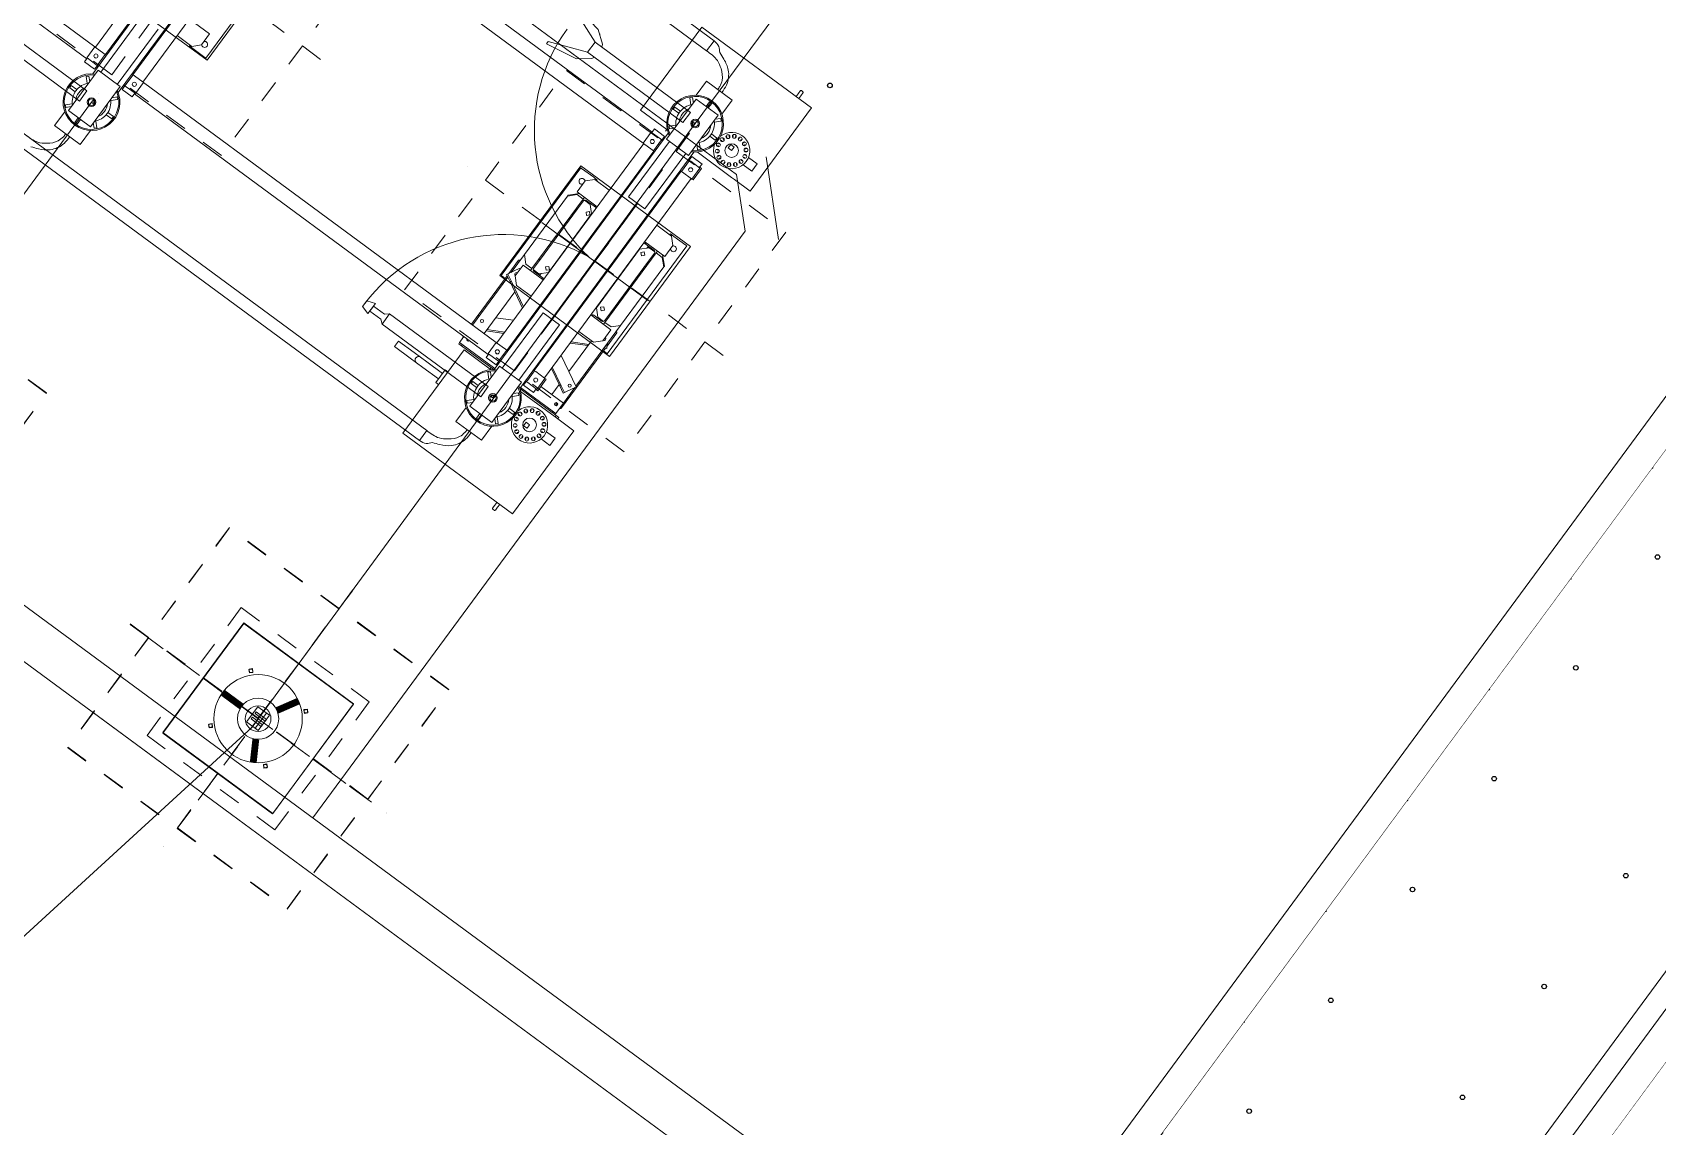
# Model space of a CAD drawing. Header units: metres. Extents: x 432095 to 435012, y 2470938 to 2473256.
# Drawn here: x 433775.65 to 433782.8, y 2471290.16 to 2471294.98 of the extents above; entities that cross this region are included whole.
import ezdxf

# ---------------------------------------------------------------- set-up
doc = ezdxf.new("R2010")
doc.units = ezdxf.units.M
doc.header["$MEASUREMENT"] = 0
doc.set_wipeout_variables(frame=1)
for name, pattern in [('MB D$0$DASHDOT', [1, 0.5, -0.25, 0, -0.25]), ('MB D$0$DASHED', [19.05, 12.7, -6.35]), ('MB D$0$HIDDEN', [0.375, 0.25, -0.125])]:
    doc.linetypes.add(name, pattern=pattern)
doc.layers.add('cong trinh tram 110kv', color=7, linetype='Continuous', lineweight=5)
doc.layers.add('MB D$0$net dut du kien lam', color=8, linetype='MB D$0$HIDDEN', lineweight=20)
doc.layers.add('MB D$0$4-Net thay', color=4, linetype='Continuous')
doc.layers.add('MB D$0$muong cap', color=4, linetype='Continuous')

# ---------------------------------------------------------------- blocks, each defined once
blk = doc.blocks.new('MB D$0$Mong TB')
at = {"layer": 'cong trinh tram 110kv', "linetype": 'MB D$0$HIDDEN', "ltscale": 1.5}
for p, q in [((0, -700.1), (0, 699.9)), ((700, -0.1), (-700, -0.1))]:
    blk.add_line(p, q, dxfattribs=at)
at = {"layer": 'cong trinh tram 110kv', "linetype": 'MB D$0$HIDDEN'}
blk.add_lwpolyline([(-600, -600.1), (600, -600.1), (600, 599.9), (-600, 599.9)], close=True, dxfattribs=at)
at = {"layer": 'cong trinh tram 110kv'}
for points in [[(-300, -300.1), (300, -300.1), (300, 299.9), (-300, 299.9)], [(-150, 160.5), (-139.4, 149.9), (-150, 139.3), (-160.6, 149.9)], [(150, 160.5), (139.4, 149.9), (150, 139.3), (160.6, 149.9)], [(-150, -160.7), (-139.4, -150.1), (-150, -139.5), (-160.6, -150.1)], [(150, -160.7), (139.4, -150.1), (150, -139.5), (160.6, -150.1)]]:
    blk.add_lwpolyline(points, close=True, dxfattribs=at)
blk = doc.blocks.new('*U37')
at = {"color": 8}
blk.add_wipeout([(950, -140), (950, 680), (-250, 680), (-250, -140)], dxfattribs=at).dxf.layer = 'MB D$0$4-Net thay'
at = {"layer": 'MB D$0$4-Net thay', "color": 8}
for centre in [(0, 260), (700, 260)]:
    blk.add_circle(centre, 10, dxfattribs=at)
blk = doc.blocks.new('*U38')
at = {"layer": 'MB D$0$muong cap', "color": 0, "linetype": 'ByBlock', "lineweight": -2, "transparency": 16777216}
for p in [(0, 0), (3618, 0)]:
    blk.add_blockref('*U37', p, dxfattribs=at)
for p in [(2412, 0), (4824, 0)]:
    blk.add_blockref('*U37', p, dxfattribs=at)
blk.add_blockref('*U37', (1206, 0), dxfattribs=at)
blk = doc.blocks.new('MB D$0$CSV')
at = {"layer": 'cong trinh tram 110kv', "linetype": 'MB D$0$DASHDOT', "ltscale": 0.5}
for p, q in [((0, 445.8), (0, -445.8)), ((619.8, 0), (-619.8, 0))]:
    blk.add_line(p, q, dxfattribs=at)
at = {"layer": 'cong trinh tram 110kv', "linetype": 'MB D$0$DASHED'}
blk.add_lwpolyline([(349.8, -349.8), (349.8, -349.8), (349.8, 349.8), (-349.8, 349.8), (-349.8, -349.8), (349.8, -349.8)], dxfattribs=at)
at = {"layer": 'cong trinh tram 110kv', "linetype": 'ByBlock', "ltscale": 0.1, "const_width": 30}
for points in [[(-45.4, 78.6), (-97.2, 168.3)], [(90.7, 0), (194.4, 0)], [(-45.4, -78.6), (-97.2, -168.3)]]:
    blk.add_lwpolyline(points, dxfattribs=at)
at = {"layer": 'cong trinh tram 110kv', "linetype": 'ByBlock', "ltscale": 0.1}
for points in [[(-30.9, 41.5), (33.1, 41.5), (33.1, -41.5), (-30.9, -41.5)], [(-30.9, -41.5), (-14.4, -41.5), (-14.4, 41.5), (-30.9, 41.5)], [(-30.9, 19), (24.1, 19), (24.1, 9.9), (-30.9, 9.9)], [(-30.9, -19), (24.1, -19), (24.1, -9.9), (-30.9, -9.9)]]:
    blk.add_lwpolyline(points, close=True, dxfattribs=at)
for radius in [194.4, 90.7, 56.4]:
    blk.add_circle((0, 0), radius, dxfattribs=at)
blk = doc.blocks.new('MB D$0$MBA 63')
at = {"layer": 'MB D$0$net dut du kien lam', "color": 0, "linetype": 'ByBlock', "ltscale": 3}
for points in [[(106699.6, 25012.3), (106699.6, 36012.3), (98099.6, 36012.3), (98099.6, 25012.3)], [(106499.6, 25212.3), (106499.6, 35812.3), (98299.6, 35812.3), (98299.6, 25212.3)]]:
    blk.add_lwpolyline(points, close=True, dxfattribs=at)
blk = doc.blocks.new('MB D$0$DCL2L')
at = {"layer": 'cong trinh tram 110kv', "linetype": 'ByBlock'}
for p, q in [((-2494, 1145), (-2485, 1145)), ((-1967, 1110), (-2567, 1110)), ((-2567, 1110), (-2567, 655)), ((-2497, 1142), (-2497, 1125)), ((-2497, 1110), (-2497, 1125)), ((-2482, 1125), (-2482, 1142)), ((-2482, 1125), (-2482, 1110)), ((-1967, 655), (-1967, 1110)), ((-2125, 930), (-2265, 930)), ((-2265, 853.6), (-2265, 930)), ((-2125, 853.6), (-2125, 930)), ((-70, 930), (-70, 853.6)), ((-70, 930), (70, 930)), ((70, 930), (70, 853.6)), ((-2189, 865), (-2201, 865)), ((-2201, 865), (-2201, 840)), ((-2189, 840), (-2189, 865)), ((6, 865), (-6, 865)), ((-6, 865), (-6, 840)), ((6, 840), (6, 865)), ((-2272.1, 835.6), (-2280.6, 827.1)), ((-2280.6, 827.1), (-2259.2, 805.7)), ((-2255, 818.5), (-2272.1, 835.6)), ((-2255, 840), (-2135, 840)), ((-2255, 620), (-2255, 840)), ((-2135, 840), (-2135, 620)), ((-2117.9, 835.6), (-2135, 818.5)), ((-2130.8, 805.7), (-2109.4, 827.1)), ((-2109.4, 827.1), (-2117.9, 835.6)), ((-1952, 845), (-1967, 845)), ((-1952, 775), (-1952, 845)), ((-1952, 825), (-1867, 825)), ((-1952, 795), (-1867, 795)), ((-1832, 825), (-1867, 825)), ((-1867, 795), (-1832, 795)), ((-1797, 825), (-1832, 825)), ((-1832, 795), (-1797, 795)), ((-1797, 825), (-1712, 825)), ((-1797, 795), (-1712, 795)), ((-1712, 825), (-1712, 795)), ((-77.1, 835.6), (-85.6, 827.1)), ((-85.6, 827.1), (-64.2, 805.7)), ((-60, 818.5), (-77.1, 835.6)), ((-60, 840), (60, 840)), ((-60, 620), (-60, 840)), ((60, 840), (60, 620)), ((77.1, 835.6), (60, 818.5)), ((64.2, 805.7), (85.6, 827.1)), ((85.6, 827.1), (77.1, 835.6)), ((-2520, 770), (-2520, 730)), ((-2520, 770), (-2472.5, 770)), ((-2520, 730), (-2472.5, 730)), ((-2457.1, 770), (-2450.8, 770)), ((-2457.1, 730), (-2450.8, 730)), ((-2395, 768.7), (-2375.8, 768.7)), ((-2395, 750), (-2395, 768.7)), ((-2375.8, 750), (-2395, 750)), ((-2375.8, 768.7), (-2375.8, 750)), ((-2279.8, 756), (-2310, 756)), ((-2310, 756), (-2310, 744)), ((-2310, 744), (-2279.8, 744)), ((-2195, 750), (-2186, 750)), ((-2195, 741), (-2195, 750)), ((-2186, 741), (-2195, 741)), ((-2186, 750), (-2186, 741)), ((-2080, 756), (-2110.2, 756)), ((-2110.2, 744), (-2080, 744)), ((-2080, 744), (-2080, 756)), ((-1952, 775), (-1967, 775)), ((-1609.4, 777.7), (-1592.6, 763.8)), ((-1609.4, 777.7), (-1592.6, 763.8)), ((-1609.4, 722.3), (-1592.6, 736.2)), ((-1609.4, 722.3), (-1592.6, 736.2)), ((-84.8, 756), (-115, 756)), ((-115, 756), (-115, 744)), ((-115, 744), (-84.8, 744)), ((-9, 750), (0, 750)), ((-9, 741), (-9, 750)), ((0, 741), (-9, 741)), ((0, 750), (0, 741)), ((115, 756), (84.8, 756)), ((84.8, 744), (115, 744)), ((115, 744), (115, 756)), ((-2567, 655), (-2480, 655)), ((-2480, 655), (-2480, 647)), ((-2465, 655), (-2480, 655)), ((-2480, 647), (-2465, 647)), ((-2465, 655), (-2276.2, 655)), ((-2465, 647), (-2465, 655)), ((-2465, 647), (-2446, 647)), ((-2458, 641), (-2458, 647)), ((-2446, 647), (-2443, 647)), ((-2443, 647), (-2443, 643)), ((-2265.8, 647), (-2443, 647)), ((-2259.2, 694.3), (-2280.6, 672.9)), ((-2280.6, 672.9), (-2272.1, 664.4)), ((-2272.1, 664.4), (-2255, 681.5)), ((-2265, -646.4), (-2265, 646.4)), ((-2135, 681.5), (-2117.9, 664.4)), ((-2109.4, 672.9), (-2130.8, 694.3)), ((-2125, -646.4), (-2125, 646.4)), ((-1947, 647), (-2124.2, 647)), ((-2117.9, 664.4), (-2109.4, 672.9)), ((-2110, 655), (-2113.8, 655)), ((-2110, 655), (-1967, 655)), ((-2110, 647), (-2110, 655)), ((-1947, 647), (-1932, 647)), ((-1947, 643), (-1947, 647)), ((-1932, 647), (-1932, 641)), ((-64.2, 694.3), (-85.6, 672.9)), ((-85.6, 672.9), (-77.1, 664.4)), ((-77.1, 664.4), (-60, 681.5)), ((-70, 646.4), (-70, -646.4)), ((60, 681.5), (77.1, 664.4)), ((85.6, 672.9), (64.2, 694.3)), ((70, 646.4), (70, -646.4)), ((77.1, 664.4), (85.6, 672.9)), ((-2464, 608.9), (-2458, 613.8)), ((-2464, 606.5), (-2464, 608.9)), ((-2464, 606.5), (-2464, 279.9)), ((-2458, 610.2), (-2462, 607)), ((-2445, 641), (-2458, 641)), ((-2458, 641), (-2458, 634)), ((-2458, 634), (-2458, 586)), ((-2458, 584), (-2458, 586)), ((-2458, 499), (-2458, 584)), ((-2335, 584), (-2458, 584)), ((-2265, 641), (-2445, 641)), ((-2436, 605), (-2436, 613.9)), ((-2436, 605), (-2428.3, 605)), ((-2395, 530), (-2395, 584)), ((-2335, 608), (-2325, 608)), ((-2335, 545), (-2335, 608)), ((-2328, 605), (-2326, 605)), ((-2328, 545), (-2328, 605)), ((-2278, 605), (-2326, 605)), ((-2325, 625), (-2325, 605)), ((-2325, 625), (-2270, 625)), ((-2271, 605), (-2278, 605)), ((-2271, 605), (-2269, 605)), ((-2271, 545), (-2271, 605)), ((-2270, 625), (-2270, 605)), ((-2270, 608), (-2265, 608)), ((-2265, 605), (-2269, 605)), ((-2135, 620), (-2255, 620)), ((-2240, 620), (-2240, 317)), ((-2150, 620), (-2150, 317)), ((-1945, 641), (-2125, 641)), ((-2125, 608), (-2120, 608)), ((-2125, 605), (-2121, 605)), ((-2119, 605), (-2121, 605)), ((-2065, 625), (-2120, 625)), ((-2120, 605), (-2120, 625)), ((-2119, 605), (-2119, 545)), ((-2119, 605), (-2112, 605)), ((-2112, 605), (-2064, 605)), ((-2065, 605), (-2065, 625)), ((-2065, 608), (-130, 608)), ((-2062, 605), (-2064, 605)), ((-2062, 605), (-2062, 545)), ((-1932, 641), (-1945, 641)), ((-1932, 641), (-1932, 634)), ((-1932, 634), (-1932, 608)), ((-1932, 613.8), (-1926, 608.9)), ((-1929.3, 608), (-1932, 610.2)), ((-1926, 608.9), (-1926, 608)), ((-133, 605), (-131, 605)), ((-133, 545), (-133, 605)), ((-83, 605), (-131, 605)), ((-130, 625), (-130, 605)), ((-130, 625), (-75, 625)), ((-76, 605), (-83, 605)), ((-76, 605), (-74, 605)), ((-76, 545), (-76, 605)), ((-75, 625), (-75, 605)), ((-75, 608), (-70, 608)), ((-70, 605), (-74, 605)), ((60, 620), (-60, 620)), ((-45, 620), (-45, 317)), ((45, 620), (45, 317)), ((70, 608), (75, 608)), ((70, 605), (74, 605)), ((76, 605), (74, 605)), ((130, 625), (75, 625)), ((75, 605), (75, 625)), ((76, 605), (76, 545)), ((76, 605), (83, 605)), ((83, 605), (131, 605)), ((130, 605), (130, 625)), ((130, 608), (2075, 608)), ((133, 605), (131, 605)), ((133, 605), (133, 545)), ((-2437.3, 537.8), (-2459.9, 495.5)), ((-2434, 544), (-2437.3, 537.8)), ((-2434, 544), (-2431.2, 549.3)), ((-2404.9, 528.5), (-2434, 544)), ((-2431.2, 549.3), (-2400.3, 532.8)), ((-2325, 485.9), (-2404.9, 528.5)), ((-2400.3, 532.8), (-2402.2, 529.3)), ((-2325, 492.7), (-2400.3, 532.8)), ((-2335, 545), (-2328, 545)), ((-2328, 545), (-2326, 545)), ((-2278, 545), (-2326, 545)), ((-2325, 545), (-2325, -545)), ((-2271, 545), (-2278, 545)), ((-2271, 545), (-2269, 545)), ((-2270, 545), (-2270, -545)), ((-2265, 545), (-2269, 545)), ((-2125, 545), (-2121, 545)), ((-2119, 545), (-2121, 545)), ((-2120, -545), (-2120, 545)), ((-2119, 545), (-2112, 545)), ((-2112, 545), (-2064, 545)), ((-2065, -545), (-2065, 545)), ((-1995, 530), (-2065, 492.7)), ((-1995, 523.2), (-2065, 485.9)), ((-2062, 545), (-2064, 545)), ((-2062, 545), (-133, 545)), ((-1995, 316.7), (-1995, 545)), ((-1932, 283.1), (-1932, 545)), ((-1926, 279.9), (-1926, 545)), ((-133, 545), (-131, 545)), ((-83, 545), (-131, 545)), ((-130, 545), (-130, -545)), ((-76, 545), (-83, 545)), ((-76, 545), (-74, 545)), ((-75, 545), (-75, -545)), ((-70, 545), (-74, 545)), ((70, 545), (74, 545)), ((76, 545), (74, 545)), ((75, -545), (75, 545)), ((76, 545), (83, 545)), ((83, 545), (131, 545)), ((130, -545), (130, 545)), ((133, 545), (131, 545)), ((133, 545), (2072, 545)), ((-2460.8, 493.7), (-2459.9, 495.5)), ((-2325, 421.3), (-2460.8, 493.7)), ((-2458, 160), (-2458, 492.2)), ((-2395, 290), (-2395, 458.6)), ((-2265, 460.7), (-2270, 463.3)), ((-2265, 453.9), (-2270, 456.5)), ((-2120, 463.3), (-2125, 460.7)), ((-2120, 456.5), (-2125, 453.9)), ((-1995, 458.6), (-2065, 421.3)), ((-1932, 499), (-1930.1, 495.5)), ((-1929.2, 493.7), (-1932, 492.2)), ((-1929.2, 493.7), (-1930.1, 495.5)), ((-2265, 389.3), (-2270, 391.9)), ((-2265, 386), (-2270, 383.3)), ((-2265, 379.2), (-2270, 376.5)), ((-2120, 391.9), (-2125, 389.3)), ((-2120, 383.3), (-2125, 386)), ((-2120, 376.5), (-2125, 379.2)), ((-2485, 295), (-2480, 295)), ((-2485, -295), (-2485, 295)), ((-2464, 295), (-2480, 295)), ((-2405, 290), (-2435, 260)), ((-2325, 290), (-2405, 290)), ((-2325, 354), (-2395, 316.7)), ((-2325, 347.2), (-2395, 309.9)), ((-2265, 314.6), (-2270, 311.9)), ((-2265, 290), (-2270, 290)), ((-2150, 317), (-2240, 317)), ((-2200, -317), (-2200, 317)), ((-2120, 311.9), (-2125, 314.6)), ((-2120, 290), (-2125, 290)), ((-1952.1, 293.8), (-2065, 354)), ((-1953.1, 287.5), (-2065, 347.2)), ((-1985, 290), (-2065, 290)), ((-1955, 260), (-1985, 290)), ((-1953.9, 290.2), (-1952.1, 293.8)), ((-1924, 272), (-1953.1, 287.5)), ((-1952.1, 293.8), (-1921.2, 277.3)), ((-1926, 295), (-1910, 295)), ((-1905, 295), (-1910, 295)), ((-1905, 295), (-1905, -295)), ((-290, 295), (-285, 295)), ((-290, -295), (-290, 295)), ((-219, 295), (-285, 295)), ((-210, 290), (-240, 260)), ((-208.8, 295), (-219, 295)), ((-130, 290), (-210, 290)), ((-208.8, 295), (-200, 295)), ((-208, 290), (-208, 291)), ((-200, 295), (-200, 290)), ((-2468.8, 277.3), (-2458, 283.1)), ((-2466, 272), (-2468.8, 277.3)), ((-2458, 276.3), (-2466, 272)), ((-2466, 272), (-2462.7, 265.8)), ((-2464, 268.3), (-2464, 195.7)), ((-2462.7, 265.8), (-2458, 257)), ((-2435, 260), (-2435, 200)), ((-1955, 260), (-1955, 200)), ((-1950.8, 221.7), (-1955, 223.9)), ((-1950.8, 221.7), (-1949.9, 223.5)), ((-1927.3, 265.8), (-1949.9, 223.5)), ((-1932, 160), (-1932, 257)), ((-1924, 272), (-1927.3, 265.8)), ((-1926, 195.7), (-1926, 268.3)), ((-1921.2, 277.3), (-1924, 272)), ((-240, 260), (-240, 200)), ((-2462, 192.9), (-2458, 189.7)), ((-2428, 190), (-2458, 160)), ((-2458, -160), (-2458, 160)), ((-2325, 200), (-2435, 200)), ((-2395, 190), (-2428, 190)), ((-2395, 190), (-2395, 200)), ((-2395, -190), (-2395, 190)), ((-2389, 185), (-2389, 141.5)), ((-2387.5, 190), (-2356, 190)), ((-2384.7, 192.7), (-2384.7, 190)), ((-2336.5, 194), (-2380, 194)), ((-2326, 160), (-2356, 190)), ((-2325, 194), (-2336.5, 194)), ((-2332, 200), (-2332, 198.5)), ((-2326, 160), (-2326, -160)), ((-2325, 154), (-2326, 154)), ((-2265, 200), (-2270, 200)), ((-2265, 194), (-2270, 194)), ((-2265, 154), (-2270, 154)), ((-2120, 200), (-2125, 200)), ((-2120, 194), (-2125, 194)), ((-2120, 154), (-2125, 154)), ((-1955, 200), (-2065, 200)), ((-2053.5, 194), (-2065, 194)), ((-2064, 154), (-2065, 154)), ((-2034, 190), (-2064, 160)), ((-2064, -160), (-2064, 160)), ((-2058, 198.5), (-2058, 200)), ((-2010, 194), (-2053.5, 194)), ((-2040.7, 194), (-2040.7, 183.3)), ((-2002.5, 190), (-2034, 190)), ((-2012.4, 193), (-2012.4, 194)), ((-2001, 141.5), (-2001, 185)), ((-1995, 200), (-1995, 190)), ((-1995, 190), (-1995, -190)), ((-1995, 190), (-1962, 190)), ((-1932, 160), (-1962, 190)), ((-1932, 189.7), (-1928, 192.9)), ((-1932, 160), (-1932, -160)), ((-130, 200), (-240, 200)), ((-2393.5, 137), (-2395, 137)), ((-2389, 141.5), (-2389, -141.5)), ((-2001, -141.5), (-2001, 141.5)), ((-1995, 137), (-1996.5, 137)), ((-1910, 0), (-2490, 0)), ((-2395, -137), (-2393.5, -137)), ((-2389, -141.5), (-2389, -185)), ((-2001, -185), (-2001, -141.5)), ((-1996.5, -137), (-1995, -137)), ((-2458, -160), (-2428, -190)), ((-2458, -165), (-2458, -160)), ((-2423, -200), (-2458, -165)), ((-2435, -260), (-2435, -200)), ((-2435, -200), (-2325, -200)), ((-2395, -190), (-2428, -190)), ((-2395, -200), (-2395, -190)), ((-2387.5, -190), (-2356, -190)), ((-2380, -194), (-2336.5, -194)), ((-2377.6, -193), (-2377.6, -194)), ((-2356, -190), (-2326, -160)), ((-2349.3, -194), (-2349.3, -183.3)), ((-2336.5, -194), (-2325, -194)), ((-2332, -198.5), (-2332, -200)), ((-2326, -154), (-2325, -154)), ((-2270, -154), (-2265, -154)), ((-2270, -194), (-2265, -194)), ((-2270, -200), (-2265, -200)), ((-2125, -154), (-2120, -154)), ((-2125, -194), (-2120, -194)), ((-2125, -200), (-2120, -200)), ((-2065, -154), (-2064, -154)), ((-2065, -194), (-2053.5, -194)), ((-2065, -200), (-1955, -200)), ((-2064, -160), (-2034, -190)), ((-2058, -200), (-2058, -198.5)), ((-2053.5, -194), (-2010, -194)), ((-2002.5, -190), (-2034, -190)), ((-2005.3, -192.7), (-2005.3, -190)), ((-1995, -190), (-1995, -200)), ((-1995, -190), (-1962, -190)), ((-1967, -200), (-1932, -165)), ((-1962, -190), (-1932, -160)), ((-1955, -260), (-1955, -200)), ((-1932, -165), (-1932, -160)), ((-2435, -260), (-2405, -290)), ((-1985, -290), (-1955, -260)), ((-2485, -295), (-2480, -295)), ((-2414, -295), (-2480, -295)), ((-2403.8, -295), (-2414, -295)), ((-2405, -290), (-2325, -290)), ((-2395, -295), (-2403.8, -295)), ((-2403, -291), (-2403, -290)), ((-2395, -290), (-2395, -295)), ((-2270, -290), (-2265, -290)), ((-2240, -317), (-2150, -317)), ((-2240, -620), (-2240, -317)), ((-2150, -620), (-2150, -317)), ((-2125, -290), (-2120, -290)), ((-2065, -290), (-1985, -290)), ((-1995, -295), (-1995, -290)), ((-1986.2, -295), (-1995, -295)), ((-1987, -290), (-1987, -291)), ((-1986.2, -295), (-1976, -295)), ((-1976, -295), (-1910, -295)), ((-1905, -295), (-1910, -295)), ((-2335, -545), (-2335, -608)), ((-2328, -545), (-2335, -545)), ((-2328, -545), (-2326, -545)), ((-2328, -605), (-2328, -545)), ((-2278, -545), (-2326, -545)), ((-2271, -545), (-2278, -545)), ((-2271, -545), (-2269, -545)), ((-2271, -605), (-2271, -545)), ((-2265, -545), (-2269, -545)), ((-2125, -545), (-2121, -545)), ((-2119, -545), (-2121, -545)), ((-2119, -545), (-2119, -605)), ((-2119, -545), (-2112, -545)), ((-2112, -545), (-2064, -545)), ((-2062, -545), (-2064, -545)), ((-2062, -545), (-2062, -605)), ((-133, -545), (-2062, -545)), ((-2325, -608), (-2335, -608)), ((-2328, -605), (-2326, -605)), ((-2278, -605), (-2326, -605)), ((-2325, -605), (-2325, -625)), ((-2325, -625), (-2270, -625)), ((-2271, -605), (-2278, -605)), ((-2271, -605), (-2269, -605)), ((-2270, -605), (-2270, -625)), ((-2265, -608), (-2270, -608)), ((-2265, -605), (-2269, -605)), ((-2255, -620), (-2135, -620)), ((-2255, -840), (-2255, -620)), ((-2135, -620), (-2135, -840)), ((-2125, -605), (-2121, -605)), ((-2120, -608), (-2125, -608)), ((-2119, -605), (-2121, -605)), ((-2120, -625), (-2120, -605)), ((-2065, -625), (-2120, -625)), ((-2119, -605), (-2112, -605)), ((-2112, -605), (-2064, -605)), ((-2065, -625), (-2065, -605)), ((-130, -608), (-2065, -608)), ((-2062, -605), (-2064, -605)), ((-2567, -1110), (-2567, -655)), ((-2567, -655), (-2480, -655)), ((-2465, -655), (-2480, -655)), ((-2465, -655), (-2276.2, -655)), ((-2272.1, -664.4), (-2280.6, -672.9)), ((-2280.6, -672.9), (-2259.2, -694.3)), ((-2255, -681.5), (-2272.1, -664.4)), ((-2117.9, -664.4), (-2135, -681.5)), ((-2130.8, -694.3), (-2109.4, -672.9)), ((-2109.4, -672.9), (-2117.9, -664.4)), ((-2110, -655), (-2113.8, -655)), ((-2110, -647), (-2110, -655)), ((-2110, -655), (-1967, -655)), ((-1967, -655), (-1967, -1110)), ((-1627.8, -722.3), (-1459.9, -656.6)), ((-1627.8, -722.3), (-1459.9, -656.6)), ((-2520, -770), (-2520, -730)), ((-2520, -730), (-2472.5, -730)), ((-2520, -770), (-2472.5, -770)), ((-2457.1, -730), (-2450.8, -730)), ((-2457.1, -770), (-2450.8, -770)), ((-2375.8, -750), (-2395, -750)), ((-2395, -750), (-2395, -768.7)), ((-2395, -768.7), (-2375.8, -768.7)), ((-2375.8, -768.7), (-2375.8, -750)), ((-2279.8, -744), (-2310, -744)), ((-2310, -744), (-2310, -756)), ((-2310, -756), (-2279.8, -756)), ((-2195, -741), (-2186, -741)), ((-2195, -750), (-2195, -741)), ((-2186, -750), (-2195, -750)), ((-2186, -741), (-2186, -750)), ((-2080, -744), (-2110.2, -744)), ((-2110.2, -756), (-2080, -756)), ((-2080, -756), (-2080, -744)), ((-1627.8, -777.7), (-1459.9, -843.4)), ((-1627.8, -777.7), (-1459.9, -843.4)), ((-2259.2, -805.7), (-2280.6, -827.1)), ((-2280.6, -827.1), (-2272.1, -835.6)), ((-2272.1, -835.6), (-2255, -818.5)), ((-2265, -930), (-2265, -853.6)), ((-2135, -840), (-2255, -840)), ((-2201, -840), (-2201, -865)), ((-2189, -865), (-2189, -840)), ((-2135, -818.5), (-2117.9, -835.6)), ((-2109.4, -827.1), (-2130.8, -805.7)), ((-2125, -930), (-2125, -853.6)), ((-2117.9, -835.6), (-2109.4, -827.1)), ((-2201, -865), (-2189, -865)), ((-2125, -930), (-2265, -930)), ((-1967, -1110), (-2567, -1110)), ((-2497, -1110), (-2497, -1125)), ((-2497, -1142), (-2497, -1125)), ((-2482, -1125), (-2482, -1110)), ((-2482, -1125), (-2482, -1142)), ((-2494, -1145), (-2485, -1145))]:
    blk.add_line(p, q, dxfattribs=at)
for points in [[(2595.4, 1093.2), (2595.4, 1038.2), (-2045.9, 1038.2), (-2045.9, 1093.2)], [(-1609.4, 777.7), (-1609.4, 722.3), (-2148.9, 722.3), (-2148.9, 777.7)], [(-1609.4, 777.7), (-1609.4, 722.3), (-2148.9, 722.3), (-2148.9, 777.7)], [(-1494.6, 766.9), (-1494.6, 735.4), (-1531.5, 722.3), (-1531.5, 777.7)], [(-1494.6, 766.9), (-1494.6, 735.4), (-1531.5, 722.3), (-1531.5, 777.7)], [(585.6, 777.7), (585.6, 722.3), (46.1, 722.3), (46.1, 777.7)], [(-2148.9, -722.3), (-2148.9, -777.7), (-1627.8, -777.7), (-1627.8, -722.3)], [(-2148.9, -722.3), (-2148.9, -777.7), (-1627.8, -777.7), (-1627.8, -722.3)], [(2595.4, -1093.2), (2595.4, -1038.2), (-2045.9, -1038.2), (-2045.9, -1093.2)]]:
    blk.add_lwpolyline(points, close=True, dxfattribs=at)
for points in [[(-1592.6, 763.8), (-1531.5, 763.8), (-1531.5, 736.2), (-1592.6, 736.2)], [(-1592.6, 763.8), (-1531.5, 763.8), (-1531.5, 736.2), (-1592.6, 736.2)], [(-1459.9, -656.6), (-1459.9, -644.5), (-1605.8, -669.4), (-1659, -710.4), (-1664.7, -722.3)], [(-1459.9, -656.6), (-1459.9, -644.5), (-1605.8, -669.4), (-1659, -710.4), (-1664.7, -722.3)], [(-1459.9, -843.4), (-1459.9, -855.5), (-1605.8, -830.6), (-1659, -789.6), (-1664.7, -777.7)], [(-1459.9, -843.4), (-1459.9, -855.5), (-1605.8, -830.6), (-1659, -789.6), (-1664.7, -777.7)]]:
    blk.add_lwpolyline(points, dxfattribs=at)
for centre, radius in [((-2444.6, 789.6), 8.5), ((-2422.6, 807.2), 8.5), ((-2395, 813.5), 8.5), ((-2367.4, 807.2), 8.5), ((-2345.4, 789.6), 8.5), ((-2456.9, 764.1), 8.5), ((-2456.9, 735.9), 8.5), ((-2444.6, 710.4), 8.5), ((-2395, 750), 30), ((-2345.4, 710.4), 8.5), ((-2333.1, 764.1), 8.5), ((-2333.1, 735.9), 8.5), ((-2195, 750), 19), ((-2195, 750), 14), ((0, 750), 19), ((0, 750), 14), ((-2422.6, 692.8), 8.5), ((-2395, 686.5), 8.5), ((-2367.4, 692.8), 8.5), ((-2435, 607), 7), ((-2300, 575), 9), ((-2090, 575), 9), ((-105, 575), 9), ((105, 575), 9), ((-2435, 506), 7), ((-1955, 506), 7), ((-2300, -575), 9), ((-2090, -575), 9), ((-2444.6, -710.4), 8.5), ((-2422.6, -692.8), 8.5), ((-2395, -686.5), 8.5), ((-2367.4, -692.8), 8.5), ((-2345.4, -710.4), 8.5), ((-2456.9, -735.9), 8.5), ((-2456.9, -764.1), 8.5), ((-2444.6, -789.6), 8.5), ((-2395, -750), 30), ((-2345.4, -789.6), 8.5), ((-2333.1, -735.9), 8.5), ((-2333.1, -764.1), 8.5), ((-2195, -750), 19), ((-2195, -750), 14), ((-2422.6, -807.2), 8.5), ((-2395, -813.5), 8.5), ((-2367.4, -807.2), 8.5)]:
    blk.add_circle(centre, radius, dxfattribs=at)
for centre, radius, start, end in [((-2494, 1142), 3, 90, 180), ((-2485, 1142), 3, 0, 90), ((-2195, 750), 125, 298.6854, 241.3146), ((-2195, 750), 120, 300, 240), ((0, 750), 125, 298.6854, 241.3146), ((0, 750), 120, 300, 240), ((-2395, 750), 80, 15.90472, 344.09528), ((-2434.6, 799.6), 9, 190.5032, 259.4968), ((-2434.6, 799.6), 9, 357.64606, 66.63966), ((-2409.1, 811.9), 9, 164.78892, 233.78251), ((-2409.1, 811.9), 9, 331.93177, 40.92537), ((-2380.9, 811.9), 9, 139.07463, 208.06823), ((-2380.9, 811.9), 9, 306.21749, 15.21108), ((-2355.4, 799.6), 9, 113.36034, 182.35394), ((-2355.4, 799.6), 9, 280.5032, 349.4968), ((-2195, 750), 85, 134.90087, 225.09913), ((-2195, 750), 85, 314.90087, 45.09913), ((-1832, 810), 15, 270, 90), ((0, 750), 85, 134.90087, 225.09913), ((0, 750), 85, 314.90087, 45.09913), ((-2458.5, 750), 9, 49.07463, 118.06823), ((-2458.5, 750), 9, 241.93177, 310.92537), ((-2452.2, 777.6), 9, 216.21749, 285.21108), ((-2452.2, 722.4), 9, 74.78892, 143.78251), ((-2452.2, 777.6), 9, 23.36034, 92.35394), ((-2452.2, 722.4), 9, 267.64606, 336.63966), ((-2337.8, 777.6), 9, 87.64606, 156.63966), ((-2337.8, 722.4), 9, 203.36034, 272.35394), ((-2337.8, 777.6), 9, 254.78892, 323.78251), ((-2337.8, 722.4), 9, 36.21749, 105.21108), ((-2331.5, 750), 9, 61.93177, 130.92537), ((-2331.5, 750), 9, 229.07463, 298.06823), ((-2195, 750), 70.1, 148.85988, 211.14012), ((-2260.4, 760.6), 766.4, 277.08925, 359.25049), ((-2260.4, 760.6), 766.4, 277.08925, 359.25049), ((-2195, 750), 70.1, 328.85988, 31.14012), ((0, 750), 70.1, 148.85988, 211.14012), ((0, 750), 70.1, 328.85988, 31.14012), ((-2434.6, 700.4), 9, 100.5032, 169.4968), ((-2434.6, 700.4), 9, 293.36034, 2.35394), ((-2409.1, 688.1), 9, 126.21749, 195.21108), ((-2409.1, 688.1), 9, 319.07463, 28.06823), ((-2380.9, 688.1), 9, 151.93177, 220.92537), ((-2380.9, 688.1), 9, 344.78892, 53.78251), ((-2355.4, 700.4), 9, 177.64606, 246.63966), ((-2355.4, 700.4), 9, 10.5032, 79.4968), ((-2445, 643), 2, 270, 0), ((-2300, 590), 7, 246.78725, 293.21275), ((-2090, 590), 7, 246.78725, 293.21275), ((-1955, 607), 7, 8.21321, 171.78679), ((-1945, 643), 2, 180, 270), ((-105, 590), 7, 246.78725, 293.21275), ((105, 590), 7, 246.78725, 293.21275), ((-2403.9, 530.2), 2, 241.92751, 331.92751), ((-1952.2, 289.3), 2, 151.92751, 241.92751), ((-219, 291), 11, 0, 21.32369), ((-2435, 250), 7, 90, 270), ((-1955, 250), 7, 270, 90), ((-250, 250), 13, 39.71514, 320.28486), ((-2380, 185), 9, 90, 180), ((-2336.5, 198.5), 4.5, 270, 0), ((-2053.5, 198.5), 4.5, 180, 270), ((-2010, 185), 9, 0, 90), ((-2393.5, 141.5), 4.5, 270, 0), ((-1996.5, 141.5), 4.5, 180, 270), ((-2260.5, -760.6), 766.5, 0.731, 82.90839), ((-2260.5, -760.6), 766.5, 0.731, 82.90839), ((-2393.5, -141.5), 4.5, 0, 90), ((-1996.5, -141.5), 4.5, 90, 180), ((-2380, -185), 9, 180, 270), ((-2336.5, -198.5), 4.5, 0, 90), ((-2053.5, -198.5), 4.5, 90, 180), ((-2010, -185), 9, 270, 0), ((-2445, -250), 13, 39.71514, 320.28486), ((-1945, -250), 13, 219.71514, 140.28486), ((-2414, -291), 11, 338.67631, 0), ((-1976, -291), 11, 180, 201.32369), ((-2195, -750), 125, 118.6854, 61.3146), ((-2300, -590), 7, 66.78725, 113.21275), ((-2090, -590), 7, 66.78725, 113.21275), ((-2395, -750), 80, 15.90472, 344.09528), ((-2452.2, -722.4), 9, 23.36034, 92.35394), ((-2434.6, -700.4), 9, 190.5032, 259.4968), ((-2434.6, -700.4), 9, 357.64606, 66.63966), ((-2409.1, -688.1), 9, 164.78892, 233.78251), ((-2409.1, -688.1), 9, 331.93177, 40.92537), ((-2380.9, -688.1), 9, 139.07463, 208.06823), ((-2380.9, -688.1), 9, 306.21749, 15.21108), ((-2355.4, -700.4), 9, 113.36034, 182.35394), ((-2355.4, -700.4), 9, 280.5032, 349.4968), ((-2337.8, -722.4), 9, 87.64606, 156.63966), ((-2195, -750), 120, 120, 60), ((-2195, -750), 85, 134.90087, 225.09913), ((-2195, -750), 70.1, 148.85988, 211.14012), ((-2195, -750), 85, 314.90087, 45.09913), ((-2195, -750), 70.1, 328.85988, 31.14012), ((-2458.5, -750), 9, 49.07463, 118.06823), ((-2458.5, -750), 9, 241.93177, 310.92537), ((-2452.2, -722.4), 9, 216.21749, 285.21108), ((-2452.2, -777.6), 9, 74.78892, 143.78251), ((-2452.2, -777.6), 9, 267.64606, 336.63966), ((-2337.8, -777.6), 9, 203.36034, 272.35394), ((-2337.8, -722.4), 9, 254.78892, 323.78251), ((-2337.8, -777.6), 9, 36.21749, 105.21108), ((-2331.5, -750), 9, 61.93177, 130.92537), ((-2331.5, -750), 9, 229.07463, 298.06823), ((-2434.6, -799.6), 9, 100.5032, 169.4968), ((-2434.6, -799.6), 9, 293.36034, 2.35394), ((-2409.1, -811.9), 9, 126.21749, 195.21108), ((-2409.1, -811.9), 9, 319.07463, 28.06823), ((-2380.9, -811.9), 9, 151.93177, 220.92537), ((-2380.9, -811.9), 9, 344.78892, 53.78251), ((-2355.4, -799.6), 9, 177.64606, 246.63966), ((-2355.4, -799.6), 9, 10.5032, 79.4968), ((-2494, -1142), 3, 180, 270), ((-2485, -1142), 3, 270, 0)]:
    blk.add_arc(centre, radius, start, end, dxfattribs=at)
for centre, major_axis, ratio, start_param, end_param in [((-2462, 608.2), (1.9, 1.9), 0.325227, 2.827155, 4.397952), ((-2462, 194.1), (-1.9, 1.9), 0.325227, 0.314437, 1.885234), ((-2033.6, 184), (0, 6), 0.707107, 0.096272, 1.134688), ((-2014.5, 193), (0, 3), 0.707107, 3.141593, 4.712389), ((-1928, 194.1), (1.9, 1.9), 0.325227, 4.397952, 5.968748), ((-2375.5, -193), (0, 3), 0.707107, 0, 1.570796), ((-2356.4, -184), (0, 6), 0.707107, 3.237864, 4.27628)]:
    blk.add_ellipse(centre, major_axis=major_axis, ratio=ratio, start_param=start_param, end_param=end_param, dxfattribs=at)
for points, knots in [([(-2045.9, 1093.2), (-2057.1, 1091.8), (-2077.7, 1089.3), (-2090.9, 1073.5), (-2096.9, 1066.2)], [0, 0, 0, 0, 32.303094, 59.640389, 59.640389, 59.640389, 59.640389]), ([(-2096.9, 1066.2), (-2107.6, 1062.4), (-2134.5, 1052.7), (-2180, 1027.5), (-2207.8, 978), (-2208, 942.8), (-2208, 930.1)], [0, 0, 0, 0, 34.058943, 85.88925, 153.134698, 191.010686, 191.010686, 191.010686, 191.010686]), ([(-2045.9, 1038.2), (-2067.7, 1038.5), (-2102.9, 1039.1), (-2147.5, 1011.4), (-2177.8, 982.4), (-2185.6, 950.2), (-2186.4, 935.3), (-2186.7, 930)], [0, 0, 0, 0, 63.404862, 102.845867, 154.560455, 183.775775, 199.614883, 199.614883, 199.614883, 199.614883]), ([(98.1, 1066.2), (87.4, 1062.4), (60.5, 1052.7), (15, 1027.5), (-12.8, 978), (-13, 942.8), (-13, 930.1)], [0, 0, 0, 0, 34.058943, 85.88925, 153.134698, 191.010686, 191.010686, 191.010686, 191.010686]), ([(149.1, 1038.2), (127.3, 1038.5), (92.1, 1039.1), (47.5, 1011.4), (17.2, 982.4), (9.4, 950.2), (8.6, 935.3), (8.3, 930)], [0, 0, 0, 0, 63.404862, 102.845867, 154.560455, 183.775775, 199.614883, 199.614883, 199.614883, 199.614883]), ([(-2096.9, -1066.2), (-2107.6, -1062.4), (-2134.5, -1052.7), (-2180, -1027.5), (-2207.8, -978), (-2208, -942.8), (-2208, -930.1)], [0, 0, 0, 0, 34.058943, 85.88925, 153.134698, 191.010686, 191.010686, 191.010686, 191.010686]), ([(-2045.9, -1038.2), (-2067.7, -1038.5), (-2102.9, -1039.1), (-2147.5, -1011.4), (-2177.8, -982.4), (-2185.6, -950.2), (-2186.4, -935.3), (-2186.7, -930)], [0, 0, 0, 0, 63.404862, 102.845867, 154.560455, 183.775775, 199.614883, 199.614883, 199.614883, 199.614883]), ([(-2045.9, -1093.2), (-2057.1, -1091.8), (-2077.7, -1089.3), (-2090.9, -1073.5), (-2096.9, -1066.2)], [0, 0, 0, 0, 32.303094, 59.640389, 59.640389, 59.640389, 59.640389])]:
    blk.add_open_spline(points, degree=3, knots=knots, dxfattribs=at)
blk = doc.blocks.new('*U36')
at = {"color": 8}
blk.add_wipeout([(350, -720), (350, 500), (-250, 500), (-250, -720)], dxfattribs=at).dxf.layer = 'MB D$0$4-Net thay'
at = {"layer": 'MB D$0$4-Net thay', "color": 8}
for centre in [(50, 250), (50, -470)]:
    blk.add_circle(centre, 10, dxfattribs=at)
blk = doc.blocks.new('12')
at = {"layer": 'MB D$0$muong cap', "color": 0, "linetype": 'ByBlock', "lineweight": -2, "transparency": 16777216, "rotation": 179.999371969158}
for p in [(901550.8, -234246.5), (903974.8, -234246.5)]:
    blk.add_blockref('*U36', p, dxfattribs=at)
for p in [(900944.8, -234246.5), (903368.8, -234246.5)]:
    blk.add_blockref('*U36', p, dxfattribs=at)
for p in [(900338.8, -234246.5), (902762.8, -234246.5)]:
    blk.add_blockref('*U36', p, dxfattribs=at)
blk.add_blockref('*U36', (902156.8, -234246.5), dxfattribs=at)
blk = doc.blocks.new('15')
at = {"layer": 'cong trinh tram 110kv', "linetype": 'ByBlock', "lineweight": -2, "transparency": 16777216, "rotation": 179.999371969158}
blk.add_blockref('*U36', (902947.9, -232746.5), dxfattribs=at)

msp = doc.modelspace()

# ---------------------------------------------------------------- linework, layer by layer
at = {"layer": 'cong trinh tram 110kv'}
for p, q in [((433790.0994, 2471300.5309), (433775.0233, 2471280.0706)), ((433790.2465, 2471300.4946), (433775.1016, 2471279.9409)), ((433778.7872, 2471294.104), (433776.8842, 2471291.5207))]:
    msp.add_line(p, q, dxfattribs=at)
msp.add_lwpolyline([(433779.402, 2471295.2384), (433774.8277, 2471298.609), (433774.1752, 2471297.7234), (433778.7495, 2471294.3529)], dxfattribs=at)

# ---------------------------------------------------------------- block references
at = {"layer": 'cong trinh tram 110kv', "zscale": 0.001}
for name, p, xscale, yscale, rotation in [('MB D$0$Mong TB', (433774.8729, 2471293.2648), 0.001000000032834317, 0.001000000032834317, 143.6153590623919), ('MB D$0$Mong TB', (433776.6434, 2471291.9576), 0.001000000032834317, 0.001000000032834317, 143.6153590623919), ('MB D$0$Mong TB', (433776.644, 2471291.9597), 0.001000000032834317, 0.001000000032834317, 143.6153590623919), ('MB D$0$CSV', (433776.6435, 2471291.9576), -0.001000000032834317, 0.00100000003283925, 323.6153590623919)]:
    msp.add_blockref(name, p, dxfattribs=dict(at, xscale=xscale, yscale=yscale, rotation=rotation))

# ---------------------------------------------------------------- next in the draw order: block references
at = {"layer": 'cong trinh tram 110kv', "xscale": 0.001000000032834317, "yscale": 0.001000000032834317, "zscale": 0.001, "rotation": 143.6153590623919}
msp.add_blockref('*U38', (433779.3148, 2471294.9549), dxfattribs=at)

# ---------------------------------------------------------------- next in the draw order: linework, layer by layer
at = {"layer": 'cong trinh tram 110kv'}
for p, q in [((433784.2479, 2471295.2869), (433774.7435, 2471282.3882)), ((433784.395, 2471295.2505), (433774.8221, 2471282.2585)), ((433778.9343, 2471294.0676), (433778.8792, 2471294.4312)), ((433778.7872, 2471294.104), (433778.7495, 2471294.3529))]:
    msp.add_line(p, q, dxfattribs=at)
for points in [[(433781.8345, 2471299.0042), (433781.8345, 2471299.0042), (433780.4369, 2471297.8601), (433779.6104, 2471295.9848), (433778.567, 2471294.5773), (433776.6175, 2471291.9197), (433773.7858, 2471289.3269)], [(433786.4746, 2471295.7801), (433786.4746, 2471295.7801), (433774.9324, 2471280.1153)], [(433775.9101, 2471294.6718), (433774.8439, 2471293.224), (433772.6105, 2471290.193)]]:
    msp.add_lwpolyline(points, dxfattribs=at)

# ---------------------------------------------------------------- next in the draw order: block references
at = {"layer": 'cong trinh tram 110kv', "zscale": 0.001}
for name, p, xscale, yscale, rotation in [('MB D$0$DCL2L', (433776.355, 2471295.2756), 0.001000000032834317, 0.001000000032834317, 143.6153590623919), ('MB D$0$MBA 63', (433808.3774, 2471390.1698), 0.001000000045165598, 0.00100000003283925, 233.6153637256497), ('MB D$0$Mong TB', (433776.355, 2471295.2755), -0.001000000032834317, 0.00100000003283925, 143.6153590623919), ('MB D$0$Mong TB', (433778.1273, 2471293.9721), -0.001000000032834317, 0.00100000003283925, 143.6153590623919), ('MB D$0$Mong TB', (433774.8723, 2471293.2626), 0.001000000032834317, 0.001000000032834317, 143.6153590623919)]:
    msp.add_blockref(name, p, dxfattribs=dict(at, xscale=xscale, yscale=yscale, rotation=rotation))

# ---------------------------------------------------------------- next in the draw order: block references
at = {"layer": 'cong trinh tram 110kv', "xscale": 0.001000000045171426, "yscale": 0.00100000003283925, "zscale": 0.001, "rotation": 233.6159934062955}
msp.add_blockref('12', (434505.9928, 2471878.8412), dxfattribs=at)

# ---------------------------------------------------------------- next in the draw order: block references
msp.add_blockref('15', (434506.0733, 2471878.7819), dxfattribs=at)

doc.saveas('drawing.dxf')
